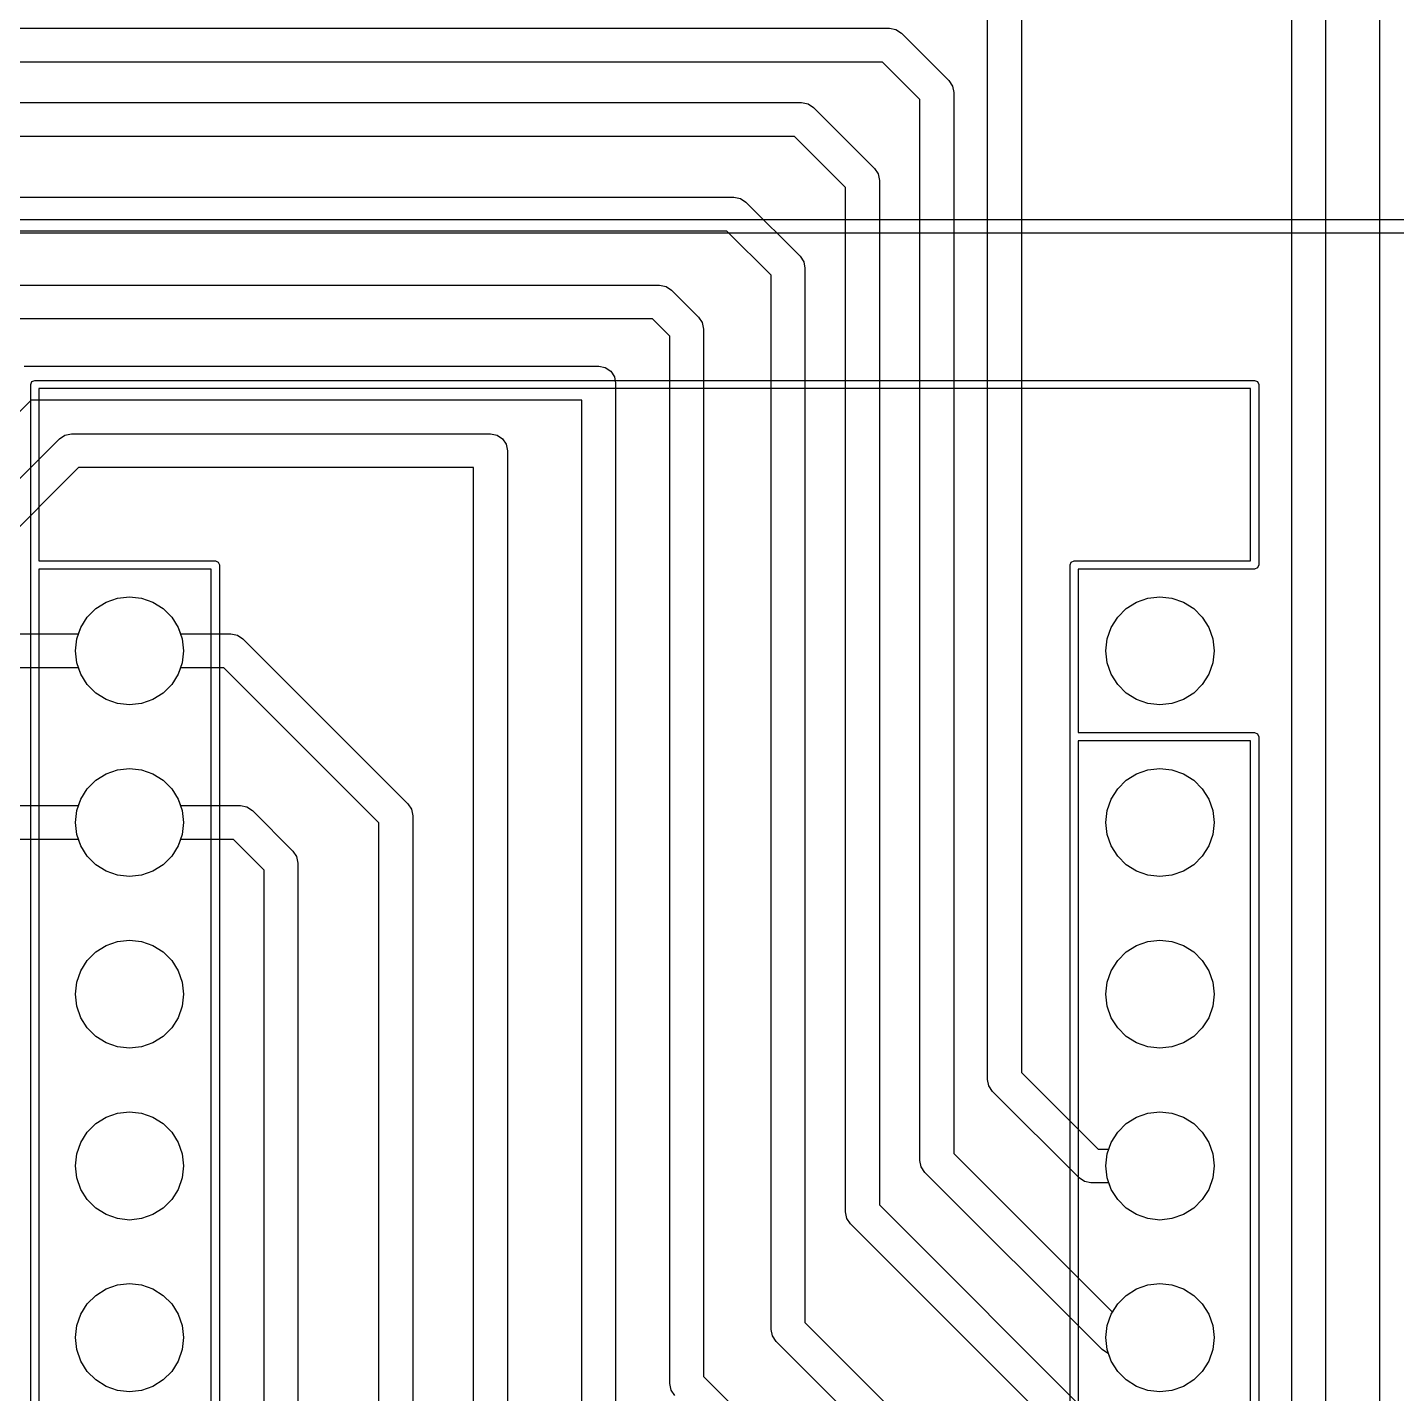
# Model space of a CAD drawing. Extents: x 10 to 287, y -200 to -10.
# Drawn here: x 134.95 to 155.2, y -101.85 to -81.64 of the extents above; entities that cross this region are included whole.
import ezdxf

# ---------------------------------------------------------------- set-up
doc = ezdxf.new("R2010")
doc.units = 0
doc.layers.add('BLACK', color=7, linetype='CONTINUOUS')

msp = doc.modelspace()

# ---------------------------------------------------------------- linework, layer by layer
at = {"layer": 'BLACK', "linetype": 'CONTINUOUS'}
for p, q in [((154.95, -116.496), (154.95, -58.9036)), ((154.15, -60.5), (154.15, -115.5)), ((153.65, -115.396), (153.65, -60.6036)), ((149.65, -80.6), (149.65, -97.0964)), ((149.15, -97.2), (149.15, -80.85)), ((131.7, -81.65), (147.7, -81.65)), ((147.7, -81.65), (147.796, -81.669)), ((147.796, -81.669), (147.877, -81.7232)), ((147.877, -81.7232), (148.577, -82.4232)), ((147.596, -82.15), (131.804, -82.15)), ((148.15, -82.7036), (147.596, -82.15)), ((148.577, -82.4232), (148.577, -82.4232)), ((148.577, -82.4232), (148.631, -82.5043)), ((148.631, -82.5043), (148.65, -82.6)), ((148.65, -82.6), (148.65, -98.2964)), ((132.3, -82.75), (146.4, -82.75)), ((146.4, -82.75), (146.496, -82.769)), ((146.496, -82.769), (146.577, -82.8232)), ((148.15, -98.4), (148.15, -82.7036)), ((146.577, -82.8232), (147.477, -83.7232)), ((146.296, -83.25), (132.404, -83.25)), ((147.05, -84.0036), (146.296, -83.25)), ((147.477, -83.7232), (147.531, -83.8043)), ((147.531, -83.8043), (147.55, -83.9)), ((147.05, -99.16), (147.05, -84.0036)), ((147.55, -83.9), (147.55, -99.0564)), ((133, -84.15), (145.4, -84.15)), ((145.4, -84.15), (145.496, -84.169)), ((145.496, -84.169), (145.577, -84.2232)), ((145.577, -84.2232), (146.377, -85.0232)), ((121.34, -84.48), (167.06, -84.48)), ((166.96, -84.68), (121.44, -84.68)), ((145.296, -84.65), (133.104, -84.65)), ((145.95, -85.3036), (145.296, -84.65)), ((146.377, -85.0232), (146.431, -85.1043)), ((146.431, -85.1043), (146.45, -85.2)), ((146.45, -85.2), (146.45, -85.2)), ((146.45, -85.2), (146.45, -100.796)), ((134.2, -85.45), (144.3, -85.45)), ((144.3, -85.45), (144.396, -85.469)), ((145.95, -100.9), (145.95, -85.3036)), ((144.396, -85.469), (144.477, -85.5232)), ((144.477, -85.5232), (144.877, -85.9232)), ((144.196, -85.95), (134.304, -85.95)), ((144.45, -86.2036), (144.196, -85.95)), ((144.877, -85.9232), (144.877, -85.9232)), ((144.877, -85.9232), (144.931, -86.0043)), ((144.931, -86.0043), (144.95, -86.1)), ((144.45, -101.7), (144.45, -86.2036)), ((144.95, -86.1), (144.95, -101.596)), ((134.9, -86.65), (143.4, -86.65)), ((143.4, -86.65), (143.496, -86.669)), ((143.496, -86.669), (143.577, -86.7232)), ((135.018, -86.8776), (135.06, -86.86)), ((135.06, -86.86), (153.1, -86.86)), ((143.577, -86.7232), (143.631, -86.8043)), ((143.631, -86.8043), (143.65, -86.9)), ((153.1, -86.86), (153.142, -86.8776)), ((135, -86.92), (135.018, -86.8776)), ((135, -130.36), (135, -86.92)), ((135.12, -86.98), (135.12, -89.53)), ((153.04, -86.98), (135.12, -86.98)), ((143.65, -86.9), (143.65, -102.776)), ((153.04, -89.53), (153.04, -86.98)), ((153.142, -86.8776), (153.16, -86.92)), ((153.16, -86.92), (153.16, -89.59)), ((135.004, -87.15), (130.05, -92.1036)), ((143.15, -87.15), (135.004, -87.15)), ((143.15, -102.88), (143.15, -87.15)), ((135.423, -87.7232), (135.504, -87.669)), ((135.504, -87.669), (135.6, -87.65)), ((135.6, -87.65), (141.8, -87.65)), ((141.8, -87.65), (141.896, -87.669)), ((141.896, -87.669), (141.977, -87.7232)), ((130.823, -92.3232), (135.423, -87.7232)), ((135.423, -87.7232), (135.423, -87.7232)), ((141.977, -87.7232), (142.031, -87.8043)), ((142.031, -87.8043), (142.05, -87.9)), ((142.05, -87.9), (142.05, -103.796)), ((135.704, -88.15), (131.25, -92.6036)), ((141.55, -88.15), (135.704, -88.15)), ((141.55, -103.9), (141.55, -88.15)), ((135.12, -89.53), (137.73, -89.53)), ((135.12, -89.65), (135.12, -127.63)), ((137.67, -89.65), (135.12, -89.65)), ((137.67, -127.63), (137.67, -89.65)), ((137.73, -89.53), (137.772, -89.5476)), ((137.772, -89.5476), (137.79, -89.59)), ((137.79, -89.59), (137.79, -127.69)), ((150.37, -89.59), (150.388, -89.5476)), ((150.37, -92.13), (150.37, -89.59)), ((150.388, -89.5476), (150.43, -89.53)), ((150.43, -89.53), (153.04, -89.53)), ((153.1, -89.65), (150.49, -89.65)), ((150.49, -89.65), (150.49, -92.07)), ((153.142, -89.6324), (153.1, -89.65)), ((153.16, -89.59), (153.142, -89.6324)), ((136.113, -90.1392), (136.282, -90.0801)), ((136.113, -90.1392), (136.282, -90.0801)), ((136.113, -90.1392), (136.282, -90.0801)), ((136.282, -90.0801), (136.46, -90.06)), ((136.282, -90.0801), (136.46, -90.06)), ((136.282, -90.0801), (136.46, -90.06)), ((136.46, -90.06), (136.638, -90.0801)), ((136.46, -90.06), (136.638, -90.0801)), ((136.46, -90.06), (136.638, -90.0801)), ((136.638, -90.0801), (136.807, -90.1392)), ((136.638, -90.0801), (136.807, -90.1392)), ((136.638, -90.0801), (136.807, -90.1392)), ((151.353, -90.1392), (151.522, -90.0801)), ((151.353, -90.1392), (151.522, -90.0801)), ((151.353, -90.1392), (151.522, -90.0801)), ((151.522, -90.0801), (151.7, -90.06)), ((151.522, -90.0801), (151.7, -90.06)), ((151.522, -90.0801), (151.7, -90.06)), ((151.7, -90.06), (151.878, -90.0801)), ((151.7, -90.06), (151.878, -90.0801)), ((151.7, -90.06), (151.878, -90.0801)), ((151.878, -90.0801), (152.047, -90.1392)), ((151.878, -90.0801), (152.047, -90.1392)), ((151.878, -90.0801), (152.047, -90.1392)), ((135.835, -90.3612), (135.961, -90.2345)), ((135.835, -90.3612), (135.961, -90.2345)), ((135.835, -90.3612), (135.961, -90.2345)), ((135.961, -90.2345), (136.113, -90.1392)), ((135.961, -90.2345), (136.113, -90.1392)), ((135.961, -90.2345), (136.113, -90.1392)), ((136.807, -90.1392), (136.959, -90.2345)), ((136.807, -90.1392), (136.959, -90.2345)), ((136.807, -90.1392), (136.959, -90.2345)), ((136.959, -90.2345), (137.085, -90.3612)), ((136.959, -90.2345), (137.085, -90.3612)), ((136.959, -90.2345), (137.085, -90.3612)), ((151.075, -90.3612), (151.201, -90.2345)), ((151.075, -90.3612), (151.201, -90.2345)), ((151.075, -90.3612), (151.201, -90.2345)), ((151.201, -90.2345), (151.353, -90.1392)), ((151.201, -90.2345), (151.353, -90.1392)), ((151.201, -90.2345), (151.353, -90.1392)), ((152.047, -90.1392), (152.199, -90.2345)), ((152.047, -90.1392), (152.199, -90.2345)), ((152.047, -90.1392), (152.199, -90.2345)), ((152.199, -90.2345), (152.325, -90.3612)), ((152.199, -90.2345), (152.325, -90.3612)), ((152.199, -90.2345), (152.325, -90.3612)), ((135.68, -90.682), (135.739, -90.5129)), ((135.68, -90.682), (135.739, -90.5129)), ((135.705, -90.61), (135.739, -90.5129)), ((135.739, -90.5129), (135.835, -90.3612)), ((135.739, -90.5129), (135.835, -90.3612)), ((135.739, -90.5129), (135.835, -90.3612)), ((137.085, -90.3612), (137.181, -90.5129)), ((137.085, -90.3612), (137.181, -90.5129)), ((137.085, -90.3612), (137.181, -90.5129)), ((137.181, -90.5129), (137.24, -90.682)), ((137.181, -90.5129), (137.215, -90.61)), ((137.181, -90.5129), (137.24, -90.682)), ((150.92, -90.682), (150.979, -90.5129)), ((150.92, -90.682), (150.979, -90.5129)), ((150.92, -90.682), (150.979, -90.5129)), ((150.979, -90.5129), (151.075, -90.3612)), ((150.979, -90.5129), (151.075, -90.3612)), ((150.979, -90.5129), (151.075, -90.3612)), ((152.325, -90.3612), (152.421, -90.5129)), ((152.325, -90.3612), (152.421, -90.5129)), ((152.325, -90.3612), (152.421, -90.5129)), ((152.421, -90.5129), (152.48, -90.682)), ((152.421, -90.5129), (152.48, -90.682)), ((152.421, -90.5129), (152.48, -90.682)), ((134.64, -90.61), (135.705, -90.61)), ((135.66, -90.86), (135.68, -90.682)), ((135.66, -90.86), (135.68, -90.682)), ((137.215, -90.61), (137.96, -90.61)), ((137.24, -90.682), (137.26, -90.86)), ((137.24, -90.682), (137.26, -90.86)), ((137.96, -90.61), (138.056, -90.629)), ((138.056, -90.629), (138.137, -90.6832)), ((138.137, -90.6832), (140.577, -93.1232)), ((150.9, -90.86), (150.92, -90.682)), ((150.9, -90.86), (150.92, -90.682)), ((150.9, -90.86), (150.92, -90.682)), ((152.48, -90.682), (152.5, -90.86)), ((152.48, -90.682), (152.5, -90.86)), ((152.48, -90.682), (152.5, -90.86)), ((135.68, -91.038), (135.66, -90.86)), ((135.68, -91.038), (135.66, -90.86)), ((137.26, -90.86), (137.24, -91.038)), ((137.26, -90.86), (137.24, -91.038)), ((150.92, -91.038), (150.9, -90.86)), ((150.92, -91.038), (150.9, -90.86)), ((150.92, -91.038), (150.9, -90.86)), ((152.5, -90.86), (152.48, -91.038)), ((152.5, -90.86), (152.48, -91.038)), ((152.5, -90.86), (152.48, -91.038)), ((135.705, -91.11), (134.744, -91.11)), ((135.739, -91.2071), (135.68, -91.038)), ((135.739, -91.2071), (135.68, -91.038)), ((135.739, -91.2071), (135.705, -91.11)), ((137.24, -91.038), (137.181, -91.2071)), ((137.24, -91.038), (137.181, -91.2071)), ((137.215, -91.11), (137.181, -91.2071)), ((137.856, -91.11), (137.215, -91.11)), ((140.15, -93.4036), (137.856, -91.11)), ((150.979, -91.2071), (150.92, -91.038)), ((150.979, -91.2071), (150.92, -91.038)), ((150.979, -91.2071), (150.92, -91.038)), ((152.48, -91.038), (152.421, -91.2071)), ((152.48, -91.038), (152.421, -91.2071)), ((152.48, -91.038), (152.421, -91.2071)), ((135.835, -91.3588), (135.739, -91.2071)), ((135.835, -91.3588), (135.739, -91.2071)), ((135.835, -91.3588), (135.739, -91.2071)), ((137.181, -91.2071), (137.085, -91.3588)), ((137.181, -91.2071), (137.085, -91.3588)), ((137.181, -91.2071), (137.085, -91.3588)), ((151.075, -91.3588), (150.979, -91.2071)), ((151.075, -91.3588), (150.979, -91.2071)), ((151.075, -91.3588), (150.979, -91.2071)), ((152.421, -91.2071), (152.325, -91.3588)), ((152.421, -91.2071), (152.325, -91.3588)), ((152.421, -91.2071), (152.325, -91.3588)), ((135.961, -91.4855), (135.835, -91.3588)), ((135.961, -91.4855), (135.835, -91.3588)), ((135.961, -91.4855), (135.835, -91.3588)), ((136.113, -91.5808), (135.961, -91.4855)), ((136.113, -91.5808), (135.961, -91.4855)), ((136.113, -91.5808), (135.961, -91.4855)), ((136.959, -91.4855), (136.807, -91.5808)), ((136.959, -91.4855), (136.807, -91.5808)), ((136.959, -91.4855), (136.807, -91.5808)), ((137.085, -91.3588), (136.959, -91.4855)), ((137.085, -91.3588), (136.959, -91.4855)), ((137.085, -91.3588), (136.959, -91.4855)), ((151.201, -91.4855), (151.075, -91.3588)), ((151.201, -91.4855), (151.075, -91.3588)), ((151.201, -91.4855), (151.075, -91.3588)), ((151.353, -91.5808), (151.201, -91.4855)), ((151.353, -91.5808), (151.201, -91.4855)), ((151.353, -91.5808), (151.201, -91.4855)), ((152.199, -91.4855), (152.047, -91.5808)), ((152.199, -91.4855), (152.047, -91.5808)), ((152.199, -91.4855), (152.047, -91.5808)), ((152.325, -91.3588), (152.199, -91.4855)), ((152.325, -91.3588), (152.199, -91.4855)), ((152.325, -91.3588), (152.199, -91.4855)), ((136.282, -91.6399), (136.113, -91.5808)), ((136.282, -91.6399), (136.113, -91.5808)), ((136.282, -91.6399), (136.113, -91.5808)), ((136.46, -91.66), (136.282, -91.6399)), ((136.46, -91.66), (136.282, -91.6399)), ((136.46, -91.66), (136.282, -91.6399)), ((136.638, -91.6399), (136.46, -91.66)), ((136.638, -91.6399), (136.46, -91.66)), ((136.638, -91.6399), (136.46, -91.66)), ((136.807, -91.5808), (136.638, -91.6399)), ((136.807, -91.5808), (136.638, -91.6399)), ((136.807, -91.5808), (136.638, -91.6399)), ((151.522, -91.6399), (151.353, -91.5808)), ((151.522, -91.6399), (151.353, -91.5808)), ((151.522, -91.6399), (151.353, -91.5808)), ((151.7, -91.66), (151.522, -91.6399)), ((151.7, -91.66), (151.522, -91.6399)), ((151.7, -91.66), (151.522, -91.6399)), ((151.878, -91.6399), (151.7, -91.66)), ((151.878, -91.6399), (151.7, -91.66)), ((151.878, -91.6399), (151.7, -91.66)), ((152.047, -91.5808), (151.878, -91.6399)), ((152.047, -91.5808), (151.878, -91.6399)), ((152.047, -91.5808), (151.878, -91.6399)), ((150.37, -127.69), (150.37, -92.13)), ((150.49, -92.07), (153.1, -92.07)), ((153.1, -92.07), (153.142, -92.0876)), ((153.142, -92.0876), (153.16, -92.13)), ((153.16, -92.13), (153.16, -130.36)), ((150.49, -92.19), (150.49, -127.63)), ((153.04, -92.19), (150.49, -92.19)), ((153.04, -127.63), (153.04, -92.19)), ((135.961, -92.7745), (136.113, -92.6792)), ((135.961, -92.7745), (136.113, -92.6792)), ((135.961, -92.7745), (136.113, -92.6792)), ((136.113, -92.6792), (136.282, -92.6201)), ((136.113, -92.6792), (136.282, -92.6201)), ((136.113, -92.6792), (136.282, -92.6201)), ((136.282, -92.6201), (136.46, -92.6)), ((136.282, -92.6201), (136.46, -92.6)), ((136.282, -92.6201), (136.46, -92.6)), ((136.46, -92.6), (136.638, -92.6201)), ((136.46, -92.6), (136.638, -92.6201)), ((136.46, -92.6), (136.638, -92.6201)), ((136.638, -92.6201), (136.807, -92.6792)), ((136.638, -92.6201), (136.807, -92.6792)), ((136.638, -92.6201), (136.807, -92.6792)), ((136.807, -92.6792), (136.959, -92.7745)), ((136.807, -92.6792), (136.959, -92.7745)), ((136.807, -92.6792), (136.959, -92.7745)), ((151.201, -92.7745), (151.353, -92.6792)), ((151.201, -92.7745), (151.353, -92.6792)), ((151.201, -92.7745), (151.353, -92.6792)), ((151.353, -92.6792), (151.522, -92.6201)), ((151.353, -92.6792), (151.522, -92.6201)), ((151.353, -92.6792), (151.522, -92.6201)), ((151.522, -92.6201), (151.7, -92.6)), ((151.522, -92.6201), (151.7, -92.6)), ((151.522, -92.6201), (151.7, -92.6)), ((151.7, -92.6), (151.878, -92.6201)), ((151.7, -92.6), (151.878, -92.6201)), ((151.7, -92.6), (151.878, -92.6201)), ((151.878, -92.6201), (152.047, -92.6792)), ((151.878, -92.6201), (152.047, -92.6792)), ((151.878, -92.6201), (152.047, -92.6792)), ((152.047, -92.6792), (152.199, -92.7745)), ((152.047, -92.6792), (152.199, -92.7745)), ((152.047, -92.6792), (152.199, -92.7745)), ((135.739, -93.0529), (135.835, -92.9012)), ((135.739, -93.0529), (135.835, -92.9012)), ((135.739, -93.0529), (135.835, -92.9012)), ((135.835, -92.9012), (135.961, -92.7745)), ((135.835, -92.9012), (135.961, -92.7745)), ((135.835, -92.9012), (135.961, -92.7745)), ((136.959, -92.7745), (137.085, -92.9012)), ((136.959, -92.7745), (137.085, -92.9012)), ((136.959, -92.7745), (137.085, -92.9012)), ((137.085, -92.9012), (137.181, -93.0529)), ((137.085, -92.9012), (137.181, -93.0529)), ((137.085, -92.9012), (137.181, -93.0529)), ((150.979, -93.0529), (151.075, -92.9012)), ((150.979, -93.0529), (151.075, -92.9012)), ((150.979, -93.0529), (151.075, -92.9012)), ((151.075, -92.9012), (151.201, -92.7745)), ((151.075, -92.9012), (151.201, -92.7745)), ((151.075, -92.9012), (151.201, -92.7745)), ((152.199, -92.7745), (152.325, -92.9012)), ((152.199, -92.7745), (152.325, -92.9012)), ((152.199, -92.7745), (152.325, -92.9012)), ((152.325, -92.9012), (152.421, -93.0529)), ((152.325, -92.9012), (152.421, -93.0529)), ((152.325, -92.9012), (152.421, -93.0529)), ((134.7, -93.15), (135.705, -93.15)), ((135.68, -93.222), (135.739, -93.0529)), ((135.68, -93.222), (135.739, -93.0529)), ((135.705, -93.15), (135.739, -93.0529)), ((137.181, -93.0529), (137.24, -93.222)), ((137.181, -93.0529), (137.215, -93.15)), ((137.181, -93.0529), (137.24, -93.222)), ((137.215, -93.15), (138.1, -93.15)), ((138.1, -93.15), (138.196, -93.169)), ((140.577, -93.1232), (140.577, -93.1232)), ((140.577, -93.1232), (140.631, -93.2043)), ((150.92, -93.222), (150.979, -93.0529)), ((150.92, -93.222), (150.979, -93.0529)), ((150.92, -93.222), (150.979, -93.0529)), ((152.421, -93.0529), (152.48, -93.222)), ((152.421, -93.0529), (152.48, -93.222)), ((152.421, -93.0529), (152.48, -93.222)), ((135.66, -93.4), (135.68, -93.222)), ((135.66, -93.4), (135.68, -93.222)), ((137.24, -93.222), (137.26, -93.4)), ((137.24, -93.222), (137.26, -93.4)), ((138.196, -93.169), (138.277, -93.2232)), ((138.277, -93.2232), (138.877, -93.8232)), ((140.631, -93.2043), (140.65, -93.3)), ((140.65, -93.3), (140.65, -105.696)), ((150.9, -93.4), (150.92, -93.222)), ((150.9, -93.4), (150.92, -93.222)), ((150.9, -93.4), (150.92, -93.222)), ((152.48, -93.222), (152.5, -93.4)), ((152.48, -93.222), (152.5, -93.4)), ((152.48, -93.222), (152.5, -93.4)), ((135.68, -93.578), (135.66, -93.4)), ((135.68, -93.578), (135.66, -93.4)), ((137.26, -93.4), (137.24, -93.578)), ((137.26, -93.4), (137.24, -93.578)), ((140.15, -105.8), (140.15, -93.4036)), ((150.92, -93.578), (150.9, -93.4)), ((150.92, -93.578), (150.9, -93.4)), ((150.92, -93.578), (150.9, -93.4)), ((152.5, -93.4), (152.48, -93.578)), ((152.5, -93.4), (152.48, -93.578)), ((152.5, -93.4), (152.48, -93.578)), ((135.705, -93.65), (134.804, -93.65)), ((135.739, -93.7471), (135.68, -93.578)), ((135.739, -93.7471), (135.68, -93.578)), ((135.739, -93.7471), (135.705, -93.65)), ((135.835, -93.8988), (135.739, -93.7471)), ((135.835, -93.8988), (135.739, -93.7471)), ((135.835, -93.8988), (135.739, -93.7471)), ((137.181, -93.7471), (137.085, -93.8988)), ((137.181, -93.7471), (137.085, -93.8988)), ((137.181, -93.7471), (137.085, -93.8988)), ((137.24, -93.578), (137.181, -93.7471)), ((137.24, -93.578), (137.181, -93.7471)), ((137.215, -93.65), (137.181, -93.7471)), ((137.996, -93.65), (137.215, -93.65)), ((138.45, -94.1036), (137.996, -93.65)), ((150.979, -93.7471), (150.92, -93.578)), ((150.979, -93.7471), (150.92, -93.578)), ((150.979, -93.7471), (150.92, -93.578)), ((151.075, -93.8988), (150.979, -93.7471)), ((151.075, -93.8988), (150.979, -93.7471)), ((151.075, -93.8988), (150.979, -93.7471)), ((152.421, -93.7471), (152.325, -93.8988)), ((152.421, -93.7471), (152.325, -93.8988)), ((152.421, -93.7471), (152.325, -93.8988)), ((152.48, -93.578), (152.421, -93.7471)), ((152.48, -93.578), (152.421, -93.7471)), ((152.48, -93.578), (152.421, -93.7471)), ((135.961, -94.0255), (135.835, -93.8988)), ((135.961, -94.0255), (135.835, -93.8988)), ((135.961, -94.0255), (135.835, -93.8988)), ((137.085, -93.8988), (136.959, -94.0255)), ((137.085, -93.8988), (136.959, -94.0255)), ((137.085, -93.8988), (136.959, -94.0255)), ((138.877, -93.8232), (138.877, -93.8232)), ((138.877, -93.8232), (138.931, -93.9043)), ((138.931, -93.9043), (138.95, -94)), ((151.201, -94.0255), (151.075, -93.8988)), ((151.201, -94.0255), (151.075, -93.8988)), ((151.201, -94.0255), (151.075, -93.8988)), ((152.325, -93.8988), (152.199, -94.0255)), ((152.325, -93.8988), (152.199, -94.0255)), ((152.325, -93.8988), (152.199, -94.0255)), ((136.113, -94.1208), (135.961, -94.0255)), ((136.113, -94.1208), (135.961, -94.0255)), ((136.113, -94.1208), (135.961, -94.0255)), ((136.282, -94.1799), (136.113, -94.1208)), ((136.282, -94.1799), (136.113, -94.1208)), ((136.282, -94.1799), (136.113, -94.1208)), ((136.807, -94.1208), (136.638, -94.1799)), ((136.807, -94.1208), (136.638, -94.1799)), ((136.807, -94.1208), (136.638, -94.1799)), ((136.959, -94.0255), (136.807, -94.1208)), ((136.959, -94.0255), (136.807, -94.1208)), ((136.959, -94.0255), (136.807, -94.1208)), ((138.45, -106.1), (138.45, -94.1036)), ((138.95, -94), (138.95, -105.996)), ((151.353, -94.1208), (151.201, -94.0255)), ((151.353, -94.1208), (151.201, -94.0255)), ((151.353, -94.1208), (151.201, -94.0255)), ((151.522, -94.1799), (151.353, -94.1208)), ((151.522, -94.1799), (151.353, -94.1208)), ((151.522, -94.1799), (151.353, -94.1208)), ((152.047, -94.1208), (151.878, -94.1799)), ((152.047, -94.1208), (151.878, -94.1799)), ((152.047, -94.1208), (151.878, -94.1799)), ((152.199, -94.0255), (152.047, -94.1208)), ((152.199, -94.0255), (152.047, -94.1208)), ((152.199, -94.0255), (152.047, -94.1208)), ((136.46, -94.2), (136.282, -94.1799)), ((136.46, -94.2), (136.282, -94.1799)), ((136.46, -94.2), (136.282, -94.1799)), ((136.638, -94.1799), (136.46, -94.2)), ((136.638, -94.1799), (136.46, -94.2)), ((136.638, -94.1799), (136.46, -94.2)), ((151.7, -94.2), (151.522, -94.1799)), ((151.7, -94.2), (151.522, -94.1799)), ((151.7, -94.2), (151.522, -94.1799)), ((151.878, -94.1799), (151.7, -94.2)), ((151.878, -94.1799), (151.7, -94.2)), ((151.878, -94.1799), (151.7, -94.2)), ((136.113, -95.2192), (136.282, -95.1601)), ((136.113, -95.2192), (136.282, -95.1601)), ((136.113, -95.2192), (136.282, -95.1601)), ((136.282, -95.1601), (136.46, -95.14)), ((136.282, -95.1601), (136.46, -95.14)), ((136.282, -95.1601), (136.46, -95.14)), ((136.46, -95.14), (136.638, -95.1601)), ((136.46, -95.14), (136.638, -95.1601)), ((136.46, -95.14), (136.638, -95.1601)), ((136.638, -95.1601), (136.807, -95.2192)), ((136.638, -95.1601), (136.807, -95.2192)), ((136.638, -95.1601), (136.807, -95.2192)), ((151.353, -95.2192), (151.522, -95.1601)), ((151.353, -95.2192), (151.522, -95.1601)), ((151.353, -95.2192), (151.522, -95.1601)), ((151.522, -95.1601), (151.7, -95.14)), ((151.522, -95.1601), (151.7, -95.14)), ((151.522, -95.1601), (151.7, -95.14)), ((151.7, -95.14), (151.878, -95.1601)), ((151.7, -95.14), (151.878, -95.1601)), ((151.7, -95.14), (151.878, -95.1601)), ((151.878, -95.1601), (152.047, -95.2192)), ((151.878, -95.1601), (152.047, -95.2192)), ((151.878, -95.1601), (152.047, -95.2192)), ((135.835, -95.4412), (135.961, -95.3145)), ((135.835, -95.4412), (135.961, -95.3145)), ((135.835, -95.4412), (135.961, -95.3145)), ((135.961, -95.3145), (136.113, -95.2192)), ((135.961, -95.3145), (136.113, -95.2192)), ((135.961, -95.3145), (136.113, -95.2192)), ((136.807, -95.2192), (136.959, -95.3145)), ((136.807, -95.2192), (136.959, -95.3145)), ((136.807, -95.2192), (136.959, -95.3145)), ((136.959, -95.3145), (137.085, -95.4412)), ((136.959, -95.3145), (137.085, -95.4412)), ((136.959, -95.3145), (137.085, -95.4412)), ((151.075, -95.4412), (151.201, -95.3145)), ((151.075, -95.4412), (151.201, -95.3145)), ((151.075, -95.4412), (151.201, -95.3145)), ((151.201, -95.3145), (151.353, -95.2192)), ((151.201, -95.3145), (151.353, -95.2192)), ((151.201, -95.3145), (151.353, -95.2192)), ((152.047, -95.2192), (152.199, -95.3145)), ((152.047, -95.2192), (152.199, -95.3145)), ((152.047, -95.2192), (152.199, -95.3145)), ((152.199, -95.3145), (152.325, -95.4412)), ((152.199, -95.3145), (152.325, -95.4412)), ((152.199, -95.3145), (152.325, -95.4412)), ((135.739, -95.5929), (135.835, -95.4412)), ((135.739, -95.5929), (135.835, -95.4412)), ((135.739, -95.5929), (135.835, -95.4412)), ((137.085, -95.4412), (137.181, -95.5929)), ((137.085, -95.4412), (137.181, -95.5929)), ((137.085, -95.4412), (137.181, -95.5929)), ((150.979, -95.5929), (151.075, -95.4412)), ((150.979, -95.5929), (151.075, -95.4412)), ((150.979, -95.5929), (151.075, -95.4412)), ((152.325, -95.4412), (152.421, -95.5929)), ((152.325, -95.4412), (152.421, -95.5929)), ((152.325, -95.4412), (152.421, -95.5929)), ((135.66, -95.94), (135.68, -95.762)), ((135.66, -95.94), (135.68, -95.762)), ((135.66, -95.94), (135.68, -95.762)), ((135.68, -95.762), (135.739, -95.5929)), ((135.68, -95.762), (135.739, -95.5929)), ((135.68, -95.762), (135.739, -95.5929)), ((137.181, -95.5929), (137.24, -95.762)), ((137.181, -95.5929), (137.24, -95.762)), ((137.181, -95.5929), (137.24, -95.762)), ((137.24, -95.762), (137.26, -95.94)), ((137.24, -95.762), (137.26, -95.94)), ((137.24, -95.762), (137.26, -95.94)), ((150.9, -95.94), (150.92, -95.762)), ((150.9, -95.94), (150.92, -95.762)), ((150.9, -95.94), (150.92, -95.762)), ((150.92, -95.762), (150.979, -95.5929)), ((150.92, -95.762), (150.979, -95.5929)), ((150.92, -95.762), (150.979, -95.5929)), ((152.421, -95.5929), (152.48, -95.762)), ((152.421, -95.5929), (152.48, -95.762)), ((152.421, -95.5929), (152.48, -95.762)), ((152.48, -95.762), (152.5, -95.94)), ((152.48, -95.762), (152.5, -95.94)), ((152.48, -95.762), (152.5, -95.94)), ((135.68, -96.118), (135.66, -95.94)), ((135.68, -96.118), (135.66, -95.94)), ((135.68, -96.118), (135.66, -95.94)), ((137.26, -95.94), (137.24, -96.118)), ((137.26, -95.94), (137.24, -96.118)), ((137.26, -95.94), (137.24, -96.118)), ((150.92, -96.118), (150.9, -95.94)), ((150.92, -96.118), (150.9, -95.94)), ((150.92, -96.118), (150.9, -95.94)), ((152.5, -95.94), (152.48, -96.118)), ((152.5, -95.94), (152.48, -96.118)), ((152.5, -95.94), (152.48, -96.118)), ((135.739, -96.2871), (135.68, -96.118)), ((135.739, -96.2871), (135.68, -96.118)), ((135.739, -96.2871), (135.68, -96.118)), ((137.24, -96.118), (137.181, -96.2871)), ((137.24, -96.118), (137.181, -96.2871)), ((137.24, -96.118), (137.181, -96.2871)), ((150.979, -96.2871), (150.92, -96.118)), ((150.979, -96.2871), (150.92, -96.118)), ((150.979, -96.2871), (150.92, -96.118)), ((152.48, -96.118), (152.421, -96.2871)), ((152.48, -96.118), (152.421, -96.2871)), ((152.48, -96.118), (152.421, -96.2871)), ((135.835, -96.4388), (135.739, -96.2871)), ((135.835, -96.4388), (135.739, -96.2871)), ((135.835, -96.4388), (135.739, -96.2871)), ((137.181, -96.2871), (137.085, -96.4388)), ((137.181, -96.2871), (137.085, -96.4388)), ((137.181, -96.2871), (137.085, -96.4388)), ((151.075, -96.4388), (150.979, -96.2871)), ((151.075, -96.4388), (150.979, -96.2871)), ((151.075, -96.4388), (150.979, -96.2871)), ((152.421, -96.2871), (152.325, -96.4388)), ((152.421, -96.2871), (152.325, -96.4388)), ((152.421, -96.2871), (152.325, -96.4388)), ((135.961, -96.5655), (135.835, -96.4388)), ((135.961, -96.5655), (135.835, -96.4388)), ((135.961, -96.5655), (135.835, -96.4388)), ((136.113, -96.6608), (135.961, -96.5655)), ((136.113, -96.6608), (135.961, -96.5655)), ((136.113, -96.6608), (135.961, -96.5655)), ((136.959, -96.5655), (136.807, -96.6608)), ((136.959, -96.5655), (136.807, -96.6608)), ((136.959, -96.5655), (136.807, -96.6608)), ((137.085, -96.4388), (136.959, -96.5655)), ((137.085, -96.4388), (136.959, -96.5655)), ((137.085, -96.4388), (136.959, -96.5655)), ((151.201, -96.5655), (151.075, -96.4388)), ((151.201, -96.5655), (151.075, -96.4388)), ((151.201, -96.5655), (151.075, -96.4388)), ((151.353, -96.6608), (151.201, -96.5655)), ((151.353, -96.6608), (151.201, -96.5655)), ((151.353, -96.6608), (151.201, -96.5655)), ((152.199, -96.5655), (152.047, -96.6608)), ((152.199, -96.5655), (152.047, -96.6608)), ((152.199, -96.5655), (152.047, -96.6608)), ((152.325, -96.4388), (152.199, -96.5655)), ((152.325, -96.4388), (152.199, -96.5655)), ((152.325, -96.4388), (152.199, -96.5655)), ((136.282, -96.7199), (136.113, -96.6608)), ((136.282, -96.7199), (136.113, -96.6608)), ((136.282, -96.7199), (136.113, -96.6608)), ((136.46, -96.74), (136.282, -96.7199)), ((136.46, -96.74), (136.282, -96.7199)), ((136.46, -96.74), (136.282, -96.7199)), ((136.638, -96.7199), (136.46, -96.74)), ((136.638, -96.7199), (136.46, -96.74)), ((136.638, -96.7199), (136.46, -96.74)), ((136.807, -96.6608), (136.638, -96.7199)), ((136.807, -96.6608), (136.638, -96.7199)), ((136.807, -96.6608), (136.638, -96.7199)), ((151.522, -96.7199), (151.353, -96.6608)), ((151.522, -96.7199), (151.353, -96.6608)), ((151.522, -96.7199), (151.353, -96.6608)), ((151.7, -96.74), (151.522, -96.7199)), ((151.7, -96.74), (151.522, -96.7199)), ((151.7, -96.74), (151.522, -96.7199)), ((151.878, -96.7199), (151.7, -96.74)), ((151.878, -96.7199), (151.7, -96.74)), ((151.878, -96.7199), (151.7, -96.74)), ((152.047, -96.6608), (151.878, -96.7199)), ((152.047, -96.6608), (151.878, -96.7199)), ((152.047, -96.6608), (151.878, -96.7199)), ((149.169, -97.2957), (149.15, -97.2)), ((149.65, -97.0964), (150.784, -98.23)), ((149.223, -97.3768), (149.169, -97.2957)), ((150.503, -98.6568), (149.223, -97.3768)), ((135.961, -97.8545), (136.113, -97.7592)), ((135.961, -97.8545), (136.113, -97.7592)), ((135.961, -97.8545), (136.113, -97.7592)), ((136.113, -97.7592), (136.282, -97.7001)), ((136.113, -97.7592), (136.282, -97.7001)), ((136.113, -97.7592), (136.282, -97.7001)), ((136.282, -97.7001), (136.46, -97.68)), ((136.282, -97.7001), (136.46, -97.68)), ((136.282, -97.7001), (136.46, -97.68)), ((136.46, -97.68), (136.638, -97.7001)), ((136.46, -97.68), (136.638, -97.7001)), ((136.46, -97.68), (136.638, -97.7001)), ((136.638, -97.7001), (136.807, -97.7592)), ((136.638, -97.7001), (136.807, -97.7592)), ((136.638, -97.7001), (136.807, -97.7592)), ((136.807, -97.7592), (136.959, -97.8545)), ((136.807, -97.7592), (136.959, -97.8545)), ((136.807, -97.7592), (136.959, -97.8545)), ((151.201, -97.8545), (151.353, -97.7592)), ((151.201, -97.8545), (151.353, -97.7592)), ((151.201, -97.8545), (151.353, -97.7592)), ((151.353, -97.7592), (151.522, -97.7001)), ((151.353, -97.7592), (151.522, -97.7001)), ((151.353, -97.7592), (151.522, -97.7001)), ((151.522, -97.7001), (151.7, -97.68)), ((151.522, -97.7001), (151.7, -97.68)), ((151.522, -97.7001), (151.7, -97.68)), ((151.7, -97.68), (151.878, -97.7001)), ((151.7, -97.68), (151.878, -97.7001)), ((151.7, -97.68), (151.878, -97.7001)), ((151.878, -97.7001), (152.047, -97.7592)), ((151.878, -97.7001), (152.047, -97.7592)), ((151.878, -97.7001), (152.047, -97.7592)), ((152.047, -97.7592), (152.199, -97.8545)), ((152.047, -97.7592), (152.199, -97.8545)), ((152.047, -97.7592), (152.199, -97.8545)), ((135.739, -98.1329), (135.835, -97.9812)), ((135.739, -98.1329), (135.835, -97.9812)), ((135.739, -98.1329), (135.835, -97.9812)), ((135.835, -97.9812), (135.961, -97.8545)), ((135.835, -97.9812), (135.961, -97.8545)), ((135.835, -97.9812), (135.961, -97.8545)), ((136.959, -97.8545), (137.085, -97.9812)), ((136.959, -97.8545), (137.085, -97.9812)), ((136.959, -97.8545), (137.085, -97.9812)), ((137.085, -97.9812), (137.181, -98.1329)), ((137.085, -97.9812), (137.181, -98.1329)), ((137.085, -97.9812), (137.181, -98.1329)), ((150.979, -98.1329), (151.075, -97.9812)), ((150.979, -98.1329), (151.075, -97.9812)), ((150.979, -98.1329), (151.075, -97.9812)), ((151.075, -97.9812), (151.201, -97.8545)), ((151.075, -97.9812), (151.201, -97.8545)), ((151.075, -97.9812), (151.201, -97.8545)), ((152.199, -97.8545), (152.325, -97.9812)), ((152.199, -97.8545), (152.325, -97.9812)), ((152.199, -97.8545), (152.325, -97.9812)), ((152.325, -97.9812), (152.421, -98.1329)), ((152.325, -97.9812), (152.421, -98.1329)), ((152.325, -97.9812), (152.421, -98.1329)), ((135.68, -98.302), (135.739, -98.1329)), ((135.68, -98.302), (135.739, -98.1329)), ((135.68, -98.302), (135.739, -98.1329)), ((137.181, -98.1329), (137.24, -98.302)), ((137.181, -98.1329), (137.24, -98.302)), ((137.181, -98.1329), (137.24, -98.302)), ((150.92, -98.302), (150.979, -98.1329)), ((150.92, -98.302), (150.979, -98.1329)), ((150.945, -98.23), (150.979, -98.1329)), ((152.421, -98.1329), (152.48, -98.302)), ((152.421, -98.1329), (152.48, -98.302)), ((152.421, -98.1329), (152.48, -98.302)), ((135.66, -98.48), (135.68, -98.302)), ((135.66, -98.48), (135.68, -98.302)), ((135.66, -98.48), (135.68, -98.302)), ((137.24, -98.302), (137.26, -98.48)), ((137.24, -98.302), (137.26, -98.48)), ((137.24, -98.302), (137.26, -98.48)), ((148.169, -98.4957), (148.15, -98.4)), ((148.65, -98.2964), (150.997, -100.644)), ((150.784, -98.23), (150.945, -98.23)), ((150.9, -98.48), (150.92, -98.302)), ((150.9, -98.48), (150.92, -98.302)), ((152.48, -98.302), (152.5, -98.48)), ((152.48, -98.302), (152.5, -98.48)), ((152.48, -98.302), (152.5, -98.48)), ((135.68, -98.658), (135.66, -98.48)), ((135.68, -98.658), (135.66, -98.48)), ((135.68, -98.658), (135.66, -98.48)), ((137.26, -98.48), (137.24, -98.658)), ((137.26, -98.48), (137.24, -98.658)), ((137.26, -98.48), (137.24, -98.658)), ((148.223, -98.5768), (148.169, -98.4957)), ((150.843, -101.197), (148.223, -98.5768)), ((150.92, -98.658), (150.9, -98.48)), ((150.92, -98.658), (150.9, -98.48)), ((152.5, -98.48), (152.48, -98.658)), ((152.5, -98.48), (152.48, -98.658)), ((152.5, -98.48), (152.48, -98.658)), ((135.739, -98.8271), (135.68, -98.658)), ((135.739, -98.8271), (135.68, -98.658)), ((135.739, -98.8271), (135.68, -98.658)), ((137.24, -98.658), (137.181, -98.8271)), ((137.24, -98.658), (137.181, -98.8271)), ((137.24, -98.658), (137.181, -98.8271)), ((150.584, -98.711), (150.503, -98.6568)), ((150.503, -98.6568), (150.503, -98.6568)), ((150.68, -98.73), (150.584, -98.711)), ((150.945, -98.73), (150.68, -98.73)), ((150.979, -98.8271), (150.92, -98.658)), ((150.979, -98.8271), (150.92, -98.658)), ((150.979, -98.8271), (150.945, -98.73)), ((152.48, -98.658), (152.421, -98.8271)), ((152.48, -98.658), (152.421, -98.8271)), ((152.48, -98.658), (152.421, -98.8271)), ((135.835, -98.9788), (135.739, -98.8271)), ((135.835, -98.9788), (135.739, -98.8271)), ((135.835, -98.9788), (135.739, -98.8271)), ((135.961, -99.1055), (135.835, -98.9788)), ((135.961, -99.1055), (135.835, -98.9788)), ((135.961, -99.1055), (135.835, -98.9788)), ((137.085, -98.9788), (136.959, -99.1055)), ((137.085, -98.9788), (136.959, -99.1055)), ((137.085, -98.9788), (136.959, -99.1055)), ((137.181, -98.8271), (137.085, -98.9788)), ((137.181, -98.8271), (137.085, -98.9788)), ((137.181, -98.8271), (137.085, -98.9788)), ((151.075, -98.9788), (150.979, -98.8271)), ((151.075, -98.9788), (150.979, -98.8271)), ((151.075, -98.9788), (150.979, -98.8271)), ((151.201, -99.1055), (151.075, -98.9788)), ((151.201, -99.1055), (151.075, -98.9788)), ((151.201, -99.1055), (151.075, -98.9788)), ((152.325, -98.9788), (152.199, -99.1055)), ((152.325, -98.9788), (152.199, -99.1055)), ((152.325, -98.9788), (152.199, -99.1055)), ((152.421, -98.8271), (152.325, -98.9788)), ((152.421, -98.8271), (152.325, -98.9788)), ((152.421, -98.8271), (152.325, -98.9788)), ((136.113, -99.2008), (135.961, -99.1055)), ((136.113, -99.2008), (135.961, -99.1055)), ((136.113, -99.2008), (135.961, -99.1055)), ((136.282, -99.2599), (136.113, -99.2008)), ((136.282, -99.2599), (136.113, -99.2008)), ((136.282, -99.2599), (136.113, -99.2008)), ((136.807, -99.2008), (136.638, -99.2599)), ((136.807, -99.2008), (136.638, -99.2599)), ((136.807, -99.2008), (136.638, -99.2599)), ((136.959, -99.1055), (136.807, -99.2008)), ((136.959, -99.1055), (136.807, -99.2008)), ((136.959, -99.1055), (136.807, -99.2008)), ((147.069, -99.2557), (147.05, -99.16)), ((147.55, -99.0564), (151.341, -102.847)), ((151.353, -99.2008), (151.201, -99.1055)), ((151.353, -99.2008), (151.201, -99.1055)), ((151.353, -99.2008), (151.201, -99.1055)), ((151.522, -99.2599), (151.353, -99.2008)), ((151.522, -99.2599), (151.353, -99.2008)), ((151.522, -99.2599), (151.353, -99.2008)), ((152.047, -99.2008), (151.878, -99.2599)), ((152.047, -99.2008), (151.878, -99.2599)), ((152.047, -99.2008), (151.878, -99.2599)), ((152.199, -99.1055), (152.047, -99.2008)), ((152.199, -99.1055), (152.047, -99.2008)), ((152.199, -99.1055), (152.047, -99.2008)), ((136.46, -99.28), (136.282, -99.2599)), ((136.46, -99.28), (136.282, -99.2599)), ((136.46, -99.28), (136.282, -99.2599)), ((136.638, -99.2599), (136.46, -99.28)), ((136.638, -99.2599), (136.46, -99.28)), ((136.638, -99.2599), (136.46, -99.28)), ((147.123, -99.3368), (147.069, -99.2557)), ((150.987, -103.201), (147.123, -99.3368)), ((151.7, -99.28), (151.522, -99.2599)), ((151.7, -99.28), (151.522, -99.2599)), ((151.7, -99.28), (151.522, -99.2599)), ((151.878, -99.2599), (151.7, -99.28)), ((151.878, -99.2599), (151.7, -99.28)), ((151.878, -99.2599), (151.7, -99.28)), ((136.282, -100.24), (136.46, -100.22)), ((136.282, -100.24), (136.46, -100.22)), ((136.282, -100.24), (136.46, -100.22)), ((136.46, -100.22), (136.638, -100.24)), ((136.46, -100.22), (136.638, -100.24)), ((136.46, -100.22), (136.638, -100.24)), ((151.522, -100.24), (151.7, -100.22)), ((151.522, -100.24), (151.7, -100.22)), ((151.522, -100.24), (151.7, -100.22)), ((151.7, -100.22), (151.878, -100.24)), ((151.7, -100.22), (151.878, -100.24)), ((151.7, -100.22), (151.878, -100.24)), ((135.835, -100.521), (135.961, -100.395)), ((135.835, -100.521), (135.961, -100.395)), ((135.835, -100.521), (135.961, -100.395)), ((135.961, -100.395), (136.113, -100.299)), ((135.961, -100.395), (136.113, -100.299)), ((135.961, -100.395), (136.113, -100.299)), ((136.113, -100.299), (136.282, -100.24)), ((136.113, -100.299), (136.282, -100.24)), ((136.113, -100.299), (136.282, -100.24)), ((136.638, -100.24), (136.807, -100.299)), ((136.638, -100.24), (136.807, -100.299)), ((136.638, -100.24), (136.807, -100.299)), ((136.807, -100.299), (136.959, -100.395)), ((136.807, -100.299), (136.959, -100.395)), ((136.807, -100.299), (136.959, -100.395)), ((136.959, -100.395), (137.085, -100.521)), ((136.959, -100.395), (137.085, -100.521)), ((136.959, -100.395), (137.085, -100.521)), ((151.075, -100.521), (151.201, -100.395)), ((151.075, -100.521), (151.201, -100.395)), ((151.075, -100.521), (151.201, -100.395)), ((151.201, -100.395), (151.353, -100.299)), ((151.201, -100.395), (151.353, -100.299)), ((151.201, -100.395), (151.353, -100.299)), ((151.353, -100.299), (151.522, -100.24)), ((151.353, -100.299), (151.522, -100.24)), ((151.353, -100.299), (151.522, -100.24)), ((151.878, -100.24), (152.047, -100.299)), ((151.878, -100.24), (152.047, -100.299)), ((151.878, -100.24), (152.047, -100.299)), ((152.047, -100.299), (152.199, -100.395)), ((152.047, -100.299), (152.199, -100.395)), ((152.047, -100.299), (152.199, -100.395)), ((152.199, -100.395), (152.325, -100.521)), ((152.199, -100.395), (152.325, -100.521)), ((152.199, -100.395), (152.325, -100.521)), ((135.739, -100.673), (135.835, -100.521)), ((135.739, -100.673), (135.835, -100.521)), ((135.739, -100.673), (135.835, -100.521)), ((137.085, -100.521), (137.181, -100.673)), ((137.085, -100.521), (137.181, -100.673)), ((137.085, -100.521), (137.181, -100.673)), ((150.979, -100.673), (151.075, -100.521)), ((150.979, -100.673), (151.075, -100.521)), ((150.997, -100.644), (151.075, -100.521)), ((152.325, -100.521), (152.421, -100.673)), ((152.325, -100.521), (152.421, -100.673)), ((152.325, -100.521), (152.421, -100.673)), ((135.66, -101.02), (135.68, -100.842)), ((135.66, -101.02), (135.68, -100.842)), ((135.66, -101.02), (135.68, -100.842)), ((135.68, -100.842), (135.739, -100.673)), ((135.68, -100.842), (135.739, -100.673)), ((135.68, -100.842), (135.739, -100.673)), ((137.181, -100.673), (137.24, -100.842)), ((137.181, -100.673), (137.24, -100.842)), ((137.181, -100.673), (137.24, -100.842)), ((137.24, -100.842), (137.26, -101.02)), ((137.24, -100.842), (137.26, -101.02)), ((137.24, -100.842), (137.26, -101.02)), ((146.45, -100.796), (151.165, -105.511)), ((150.9, -101.02), (150.92, -100.842)), ((150.9, -101.02), (150.92, -100.842)), ((150.92, -100.842), (150.979, -100.673)), ((150.92, -100.842), (150.979, -100.673)), ((152.421, -100.673), (152.48, -100.842)), ((152.421, -100.673), (152.48, -100.842)), ((152.421, -100.673), (152.48, -100.842)), ((152.48, -100.842), (152.5, -101.02)), ((152.48, -100.842), (152.5, -101.02)), ((152.48, -100.842), (152.5, -101.02)), ((135.68, -101.198), (135.66, -101.02)), ((135.68, -101.198), (135.66, -101.02)), ((135.68, -101.198), (135.66, -101.02)), ((137.26, -101.02), (137.24, -101.198)), ((137.26, -101.02), (137.24, -101.198)), ((137.26, -101.02), (137.24, -101.198)), ((145.969, -100.996), (145.95, -100.9)), ((146.023, -101.077), (145.969, -100.996)), ((150.92, -101.198), (150.9, -101.02)), ((150.92, -101.198), (150.9, -101.02)), ((152.5, -101.02), (152.48, -101.198)), ((152.5, -101.02), (152.48, -101.198)), ((152.5, -101.02), (152.48, -101.198)), ((135.739, -101.367), (135.68, -101.198)), ((135.739, -101.367), (135.68, -101.198)), ((135.739, -101.367), (135.68, -101.198)), ((137.24, -101.198), (137.181, -101.367)), ((137.24, -101.198), (137.181, -101.367)), ((137.24, -101.198), (137.181, -101.367)), ((150.915, -105.968), (146.023, -101.077)), ((150.924, -101.251), (150.843, -101.197)), ((150.843, -101.197), (150.843, -101.197)), ((150.979, -101.367), (150.92, -101.198)), ((150.979, -101.367), (150.92, -101.198)), ((152.48, -101.198), (152.421, -101.367)), ((152.48, -101.198), (152.421, -101.367)), ((152.48, -101.198), (152.421, -101.367)), ((135.835, -101.519), (135.739, -101.367)), ((135.835, -101.519), (135.739, -101.367)), ((135.835, -101.519), (135.739, -101.367)), ((137.181, -101.367), (137.085, -101.519)), ((137.181, -101.367), (137.085, -101.519)), ((137.181, -101.367), (137.085, -101.519)), ((150.94, -101.254), (150.924, -101.251)), ((150.979, -101.367), (150.94, -101.254)), ((151.075, -101.519), (150.979, -101.367)), ((151.075, -101.519), (150.979, -101.367)), ((151.075, -101.519), (150.979, -101.367)), ((152.421, -101.367), (152.325, -101.519)), ((152.421, -101.367), (152.325, -101.519)), ((152.421, -101.367), (152.325, -101.519)), ((135.961, -101.645), (135.835, -101.519)), ((135.961, -101.645), (135.835, -101.519)), ((135.961, -101.645), (135.835, -101.519)), ((136.113, -101.741), (135.961, -101.645)), ((136.113, -101.741), (135.961, -101.645)), ((136.113, -101.741), (135.961, -101.645)), ((136.959, -101.645), (136.807, -101.741)), ((136.959, -101.645), (136.807, -101.741)), ((136.959, -101.645), (136.807, -101.741)), ((137.085, -101.519), (136.959, -101.645)), ((137.085, -101.519), (136.959, -101.645)), ((137.085, -101.519), (136.959, -101.645)), ((144.95, -101.596), (151.304, -107.95)), ((151.201, -101.645), (151.075, -101.519)), ((151.201, -101.645), (151.075, -101.519)), ((151.201, -101.645), (151.075, -101.519)), ((151.353, -101.741), (151.201, -101.645)), ((151.353, -101.741), (151.201, -101.645)), ((151.353, -101.741), (151.201, -101.645)), ((152.199, -101.645), (152.047, -101.741)), ((152.199, -101.645), (152.047, -101.741)), ((152.199, -101.645), (152.047, -101.741)), ((152.325, -101.519), (152.199, -101.645)), ((152.325, -101.519), (152.199, -101.645)), ((152.325, -101.519), (152.199, -101.645)), ((136.282, -101.8), (136.113, -101.741)), ((136.282, -101.8), (136.113, -101.741)), ((136.282, -101.8), (136.113, -101.741)), ((136.46, -101.82), (136.282, -101.8)), ((136.46, -101.82), (136.282, -101.8)), ((136.46, -101.82), (136.282, -101.8)), ((136.638, -101.8), (136.46, -101.82)), ((136.638, -101.8), (136.46, -101.82)), ((136.638, -101.8), (136.46, -101.82)), ((136.807, -101.741), (136.638, -101.8)), ((136.807, -101.741), (136.638, -101.8)), ((136.807, -101.741), (136.638, -101.8)), ((144.469, -101.796), (144.45, -101.7)), ((144.523, -101.877), (144.469, -101.796)), ((151.522, -101.8), (151.353, -101.741)), ((151.522, -101.8), (151.353, -101.741)), ((151.522, -101.8), (151.353, -101.741)), ((151.7, -101.82), (151.522, -101.8)), ((151.7, -101.82), (151.522, -101.8)), ((151.7, -101.82), (151.522, -101.8)), ((151.878, -101.8), (151.7, -101.82)), ((151.878, -101.8), (151.7, -101.82)), ((151.878, -101.8), (151.7, -101.82)), ((152.047, -101.741), (151.878, -101.8)), ((152.047, -101.741), (151.878, -101.8)), ((152.047, -101.741), (151.878, -101.8))]:
    msp.add_line(p, q, dxfattribs=at)

doc.saveas('drawing.dxf')
